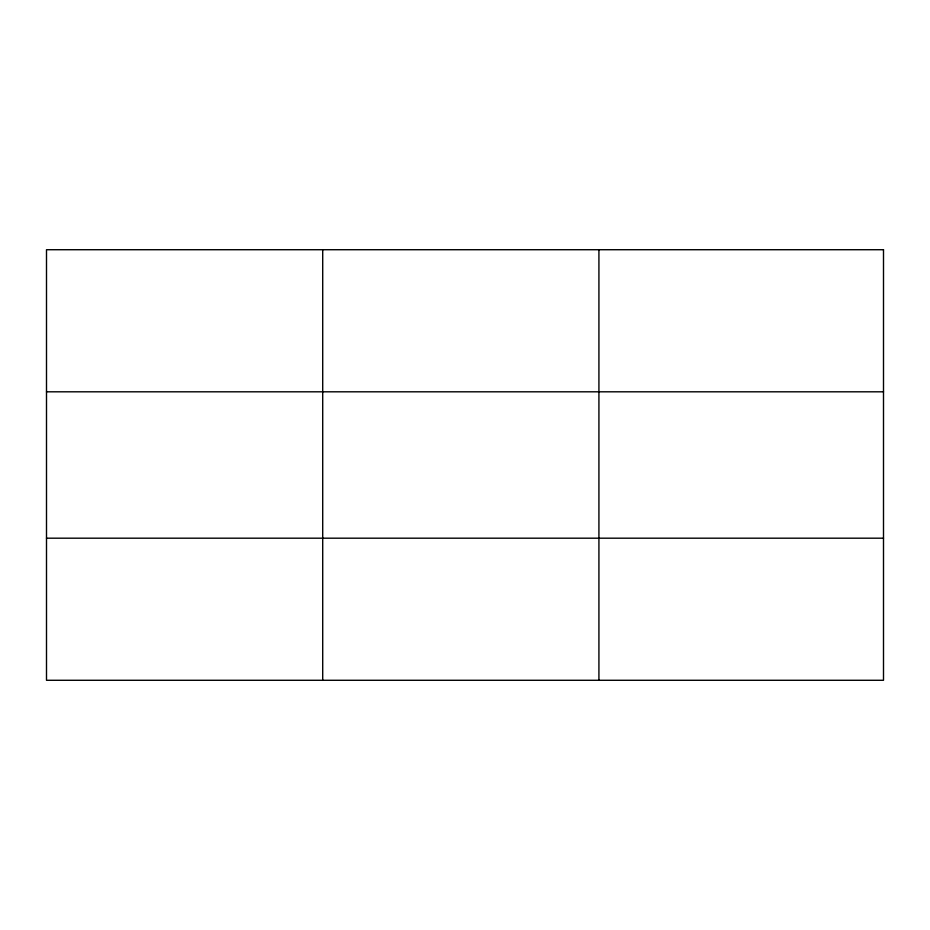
<?xml version="1.0" encoding="UTF-8"?>
<svg xmlns="http://www.w3.org/2000/svg" width="930" height="930" viewBox="0 0 930 930"><rect width="100%" height="100%" fill="white"/><g stroke="black" fill="none" stroke-linecap="round" stroke-linejoin="round"><path stroke-width="1.4" d="M322.71 680.283L322.71 249.717M598.92 680.283L598.92 249.717M46.5 391.809L883.5 391.809M46.5 538.191L883.5 538.191M883.5 249.717L46.5 249.717L46.5 680.283L883.5 680.283L883.5 249.717"/></g></svg>
